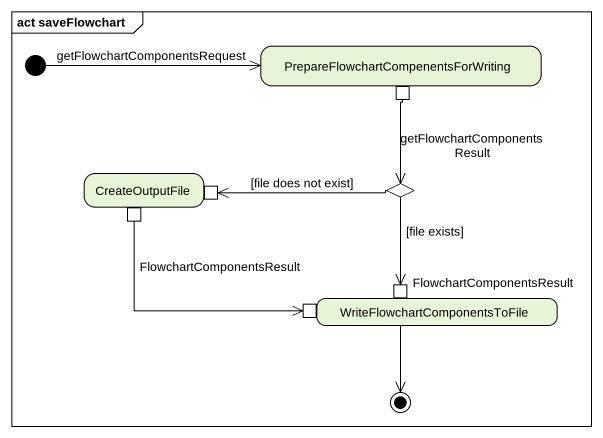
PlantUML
@startuml
mainframe act saveFlowchart
hide empty description
state "PrepareFlowchartCompenentsForWriting" as PrepareFlowchartCompenentsFo {
  state getFlowchartComponentsResult <<outputPin>>
}
state CreateOutputFile {
  state FlowchartComponentsResult <<outputPin>>
  state pin1 <<inputPin>>
}
state choice1 <<choice>>
state "WriteFlowchartComponentsToFile" as WriteFlowchartComponentsToFi {
  state pin2 <<inputPin>>
  state "FlowchartComponentsResult" as FlowchartComponentsResult_2 <<inputPin>>
}
[*] -right-> PrepareFlowchartCompenentsFo : getFlowchartComponentsRequest
getFlowchartComponentsResult --> choice1
FlowchartComponentsResult -right-> pin2
choice1 -left-> pin1 : [file does not exist]
choice1 --> FlowchartComponentsResult_2 : [file exists]
WriteFlowchartComponentsToFi --> [*]
@enduml
